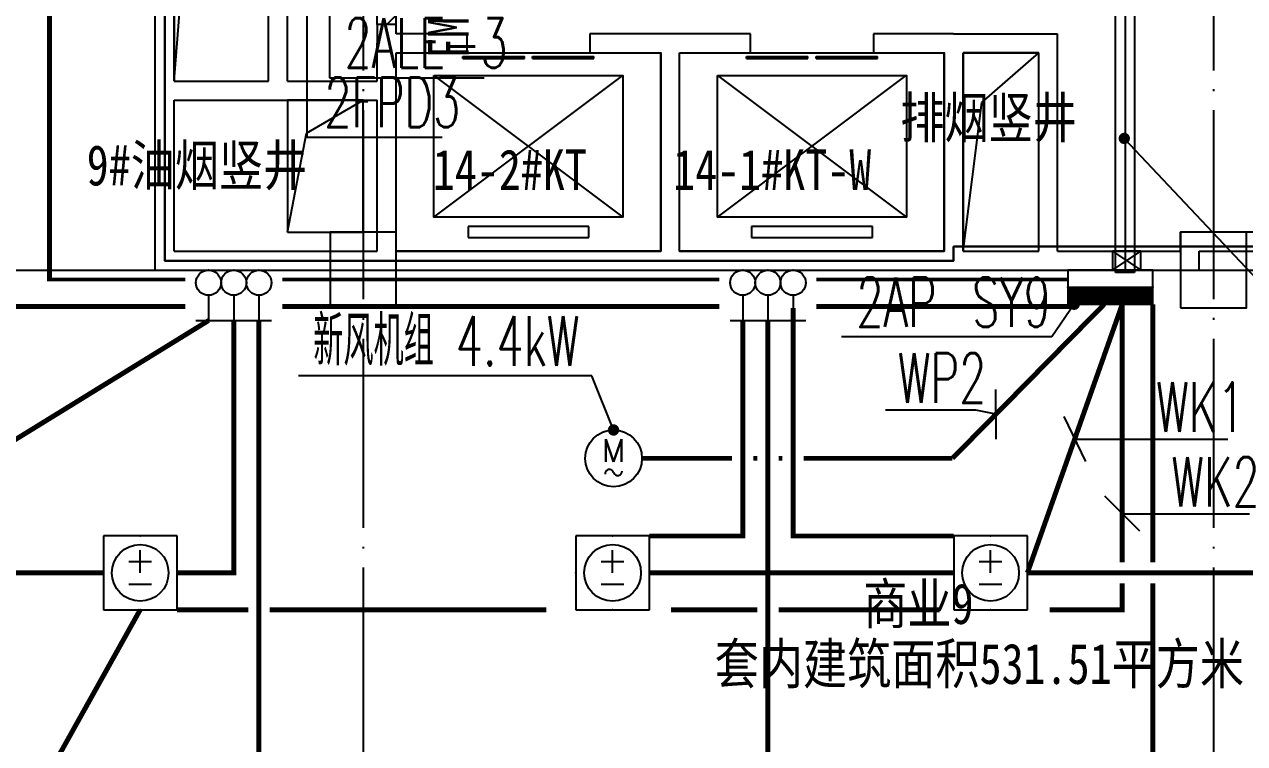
# Model space of a CAD drawing. Extents: x -233336 to 840473, y -28113 to 330904.
# Drawn here: x 82815 to 95729, y 91790 to 99400 of the extents above; entities that cross this region are included whole.
import ezdxf
from ezdxf.enums import TextEntityAlignment as Align
from ezdxf.xclip import XClip

# ---------------------------------------------------------------- set-up
doc = ezdxf.new("R2010")
doc.units = 0
doc.header["$LTSCALE"] = 1000
doc.header["$XCLIPFRAME"] = 2
doc.linetypes.add('104-14# 核心筒$0$DOTE', pattern=[2.42, 2, -0.2, 0.02, -0.2])
doc.linetypes.add('DASH', pattern=[0.35, 0.25, -0.1])
doc.layers.get('0').update_dxf_attribs({"linetype": 'CONTINUOUS'})
for name, color, linetype in [('104-14# 核心筒$0$A_AXIS-轴线', 8, '104-14# 核心筒$0$DOTE'), ('104-14# 核心筒$0$A_STR-砼柱', 8, 'CONTINUOUS'), ('CABLETRAY', 130, 'CONTINUOUS'), ('CABLETRAY_DIM', 80, 'CONTINUOUS'), ('CABLETRAY_DOTE', 160, 'CONTINUOUS'), ('DIM-动力', 80, 'CONTINUOUS'), ('DIM-插座', 80, 'CONTINUOUS'), ('DIM-箱柜', 80, 'CONTINUOUS'), ('EQUIP-动力', 80, 'CONTINUOUS'), ('EQUIP-照明', 80, 'CONTINUOUS'), ('EQUIP-箱柜', 80, 'CONTINUOUS'), ('WIRE-动力', 50, 'CONTINUOUS'), ('WIRE-动力控制', 160, 'DASH'), ('WIRE-插座', 160, 'CONTINUOUS'), ('X-104 14#平面$0$02-TEXT_房间', 9, 'CONTINUOUS'), ('X-104 14#平面$0$02-TEXT_标注', 9, 'CONTINUOUS'), ('X-104 14#平面$0$A-E_电梯', 8, 'CONTINUOUS'), ('X-104 14#平面$0$A-TECH_电气', 8, 'CONTINUOUS'), ('X-104 14#平面$0$A_STR-砌块墙', 7, 'CONTINUOUS'), ('X-104 14#平面$0$DOOR_FIRE', 8, 'CONTINUOUS'), ('X-104 14#平面$0$DOOR_FIRE_TEXT', 7, 'CONTINUOUS'), ('X-104 14#平面$0$DUCT-新风管立管', 3, 'CONTINUOUS'), ('X-104 14#平面$0$DUCT-新风管端线', 2, 'CONTINUOUS')]:
    doc.layers.add(name, color=color, linetype=linetype)
doc.layers.add('2019.06.25燃气表间不打印', color=7, linetype='CONTINUOUS', plot=False)
doc.layers.add('X-104 14#平面$0$000套内', color=8, linetype='CONTINUOUS', lineweight=30)
doc.styles.add('_TCH_LABEL', font='COMPLEX', dxfattribs={"bigfont": 'GBCBIG'})
doc.styles.add('_TEL_DIM', font='ROMANS2', dxfattribs={"width": 0.8, "height": 3.5, "bigfont": 'HZDF2'})
doc.styles.get("Standard").update_dxf_attribs({"font": 'GBENOR', "bigfont": 'GBCBIG'})
doc.styles.add('X-104 14#平面$0$_TCH_SPACE', font='STXIHEI.TTF', dxfattribs={"width": 0.8, "height": 5})
doc.styles.add('X-104 14#平面$0$_TCH_WINDOW', font='STXIHEI.TTF', dxfattribs={"width": 0.75, "height": 3.5})
doc.styles.add('X-104 14#平面$0$Standard', font='STXIHEI.TTF', dxfattribs={"width": 0.8})

# ---------------------------------------------------------------- blocks, each defined once
blk = doc.blocks.new('$equip$00001811')
blk.add_circle((0, 0), 0.5)
for centre, radius, start, end in [((-0.073, -0.273), 0.0768, 17.2272, 184.2164), ((0.073, -0.227), 0.0769, 197.2591, 5.1179)]:
    blk.add_arc(centre, radius, start, end)
at = {"color": 7, "style": '_TEL_DIM'}
blk.add_attdef('$TEXT$', text='', height=0.4, dxfattribs=at).set_placement((0.001, 0.137), align=Align.MIDDLE_CENTER)
at = {"color": 7, "style": '_TEL_DIM', "flags": 1}
blk.add_attdef('A', text='', height=0.00002, dxfattribs=at).set_placement((0, 0), align=Align.MIDDLE_CENTER)
blk = doc.blocks.new('_FZHK')
blk.add_lwpolyline([(-0.5, -0.5), (0.5, -0.5), (0.5, 0.5), (-0.5, 0.5)], close=True)
blk = doc.blocks.new('104-14# 核心筒')
at = {"layer": '104-14# 核心筒$0$A_AXIS-轴线'}
for p, q in [((86400, 139633.6), (86400, 80554.9)), ((95400, 139633.6), (95400, 80554.9)), ((-9370.1, 96800), (120259.9, 96800))]:
    blk.add_line(p, q, dxfattribs=at)
at = {"layer": '104-14# 核心筒$0$A_STR-砼柱', "xscale": 700, "yscale": 800, "zscale": 800}
for p in [(86400, 96800), (95400, 96800)]:
    blk.add_blockref('_FZHK', p, dxfattribs=at)
blk = doc.blocks.new('X-104 14#平面$0$fdgfg')
for p, q in [((400, 1860), (2400, 360)), ((400, 360), (2397, 1860)), ((2040, 260), (760, 260)), ((760, 260), (760, 145)), ((2040, 145), (2040, 260)), ((760, 145), (2040, 145))]:
    blk.add_line(p, q)
for points in [[(0, 2100), (2800, 2100), (2800, 0), (0, 0), (0, 2100)], [(400, 1860), (2400, 1860), (2400, 360), (400, 360), (400, 1860)]]:
    blk.add_lwpolyline(points, close=True)
blk = doc.blocks.new('*U95')
blk.add_lwpolyline([(200, 0), (200, 300), (0, 300), (0, 0), (200, 0), (0, 300), (0, 0), (200, 300)])
blk = doc.blocks.new('X-104 14#平面$0$dd')
at = {"layer": 'X-104 14#平面$0$A-TECH_电气', "rotation": 270}
blk.add_blockref('*U95', (94393, -202100), dxfattribs=at)
blk = doc.blocks.new('X-104 14#平面$0$$DORLIB2D$00000127')
at = {"color": 0}
for points in [[(-0.5333, 0.7949), (-0.5333, 0.6904)], [(-0.0333, 0.7949), (-0.5333, 0.7949)], [(-0.0333, 0.7949), (-0.0333, 0.6904)], [(0.5333, 0.7949), (0.0333, 0.7949)], [(0.0333, 0.7949), (0.0333, 0.6904)], [(0.5333, 0.7949), (0.5333, 0.6904)], [(-0.0333, 0.6904), (-0.5333, 0.6904)], [(0.5333, 0.6904), (0.0333, 0.6904)], [(0.5, 0.5), (-0.5, 0.5)]]:
    blk.add_lwpolyline(points, dxfattribs=at)
blk = doc.blocks.new('X-104 14#平面$0$$DorLib2D$00000116')
at = {"color": 0}
for p, q in [((-0.5, 0), (-0.146, 0.354)), ((0.5, 0), (0.146, 0.354))]:
    blk.add_line(p, q, dxfattribs=at)
for centre, start, end in [((-0.5, 0), 0, 45), ((0.5, 0), 135, 180)]:
    blk.add_arc(centre, 0.5, start, end, dxfattribs=at)
blk = doc.blocks.new('X-104 14#平面')
at = {"layer": 'X-104 14#平面$0$000套内'}
blk.add_lwpolyline([(108986.5, 84823.7), (83829.7, 86604), (77400, 86272.2), (77400, 110450), (86700, 110450), (86700, 109200), (86650, 109200), (86650, 107300), (84300, 107300), (84300, 96900), (92650, 96900), (92650, 97050), (109900, 97050)], dxfattribs=at)
at = {"layer": 'X-104 14#平面$0$A_STR-砌块墙'}
for p, q in [((84200, 98700), (84200, 103200)), ((84400, 98800), (84400, 103100)), ((85400, 98800), (85400, 100800)), ((85600, 98800), (85600, 100700)), ((86750, 99400), (86550, 99400)), ((86550, 99400), (86550, 99200)), ((86750, 99300), (86750, 99400)), ((86550, 98800), (86550, 99200)), ((87500, 99300), (86750, 99300)), ((87500, 99100), (87500, 99300)), ((89650, 99300), (88800, 99300)), ((88800, 99300), (88800, 99100)), ((90500, 99300), (89650, 99300)), ((90500, 99100), (90500, 99300)), ((92650, 99300), (91800, 99300)), ((91800, 99300), (91800, 99100)), ((92650, 99300), (93750, 99300)), ((93750, 97000), (93750, 99300)), ((86750, 99100), (87500, 99100)), ((86750, 98700), (86750, 99100)), ((88800, 99100), (89550, 99100)), ((89550, 97000), (89550, 99100)), ((89750, 97000), (89750, 99100)), ((89750, 99100), (90500, 99100)), ((91800, 99100), (92550, 99100)), ((92550, 97000), (92550, 99100)), ((92750, 99100), (93550, 99100)), ((92750, 97000), (92750, 99100)), ((93550, 97000), (93550, 99100)), ((84400, 98800), (85400, 98800)), ((85600, 98800), (86550, 98800)), ((84200, 96800), (84200, 98700)), ((86750, 97000), (86750, 98700)), ((84400, 98600), (85500, 98600)), ((84400, 97000), (84400, 98600)), ((85500, 98600), (86550, 98600)), ((86550, 97000), (86550, 98600)), ((95050, 97000), (95050, 97200)), ((96200, 97200), (95050, 97200)), ((84400, 97000), (86550, 97000)), ((86550, 97000), (86550, 97000)), ((86750, 97000), (89550, 97000)), ((89750, 97000), (92550, 97000)), ((92750, 97000), (93550, 97000)), ((93750, 97000), (95050, 97000)), ((95250, 96800), (95250, 97000)), ((95250, 97000), (96200, 97000)), ((84200, 96800), (86450, 96800)), ((86650, 96800), (89650, 96800)), ((86650, 96800), (86650, 96800)), ((89650, 96800), (92650, 96800)), ((92650, 96800), (93650, 96800)), ((93650, 96800), (95250, 96800))]:
    blk.add_line(p, q, dxfattribs=at)
at = {"layer": 'X-104 14#平面$0$DOOR_FIRE'}
for p, q in [((86550, 99400), (86550, 100600)), ((86750, 99400), (86750, 100600))]:
    blk.add_line(p, q, dxfattribs=at)
at = {"layer": 'X-104 14#平面$0$DUCT-新风管立管'}
for p, q in [((84400, 103100), (84400, 98800)), ((85400, 98800), (85400, 103100)), ((93550, 99100), (92750, 99100)), ((92750, 99100), (92750, 97000)), ((93550, 97000), (93550, 99100)), ((84400, 98800), (85400, 98800)), ((86400, 98600), (85600, 98600)), ((85600, 98600), (85600, 97200)), ((86400, 97200), (86400, 98600)), ((85600, 97200), (86400, 97200)), ((92750, 97000), (93550, 97000))]:
    blk.add_line(p, q, dxfattribs=at)
at = {"layer": 'X-104 14#平面$0$DUCT-新风管端线'}
for p, q in [((84400, 98800), (84650, 102025)), ((92950, 98575), (93550, 99100)), ((85800, 98250), (86400, 98600)), ((92750, 97000), (92950, 98575)), ((85600, 97200), (85800, 98250))]:
    blk.add_line(p, q, dxfattribs=at)
ref = blk.add_blockref('104-14# 核心筒', (0, 0))
XClip(ref).set_block_clipping_path([(-38664.3623821461, -25500), (139216.5485069363, 330900)])
blk.add_blockref('X-104 14#平面$0$dd', (-62.7, 299100))
at = {"layer": 'X-104 14#平面$0$A-E_电梯'}
for p in [(86750, 97000), (89750, 97000)]:
    blk.add_blockref('X-104 14#平面$0$fdgfg', p, dxfattribs=at)
at = {"layer": 'X-104 14#平面$0$A-E_电梯', "xscale": -1300, "yscale": -200, "zscale": 200, "rotation": 359.9999999999992}
for p in [(88150, 99200), (91150, 99200)]:
    blk.add_blockref('X-104 14#平面$0$$DORLIB2D$00000127', p, dxfattribs=at)
at = {"layer": 'X-104 14#平面$0$DOOR_FIRE'}
ref = blk.add_blockref('X-104 14#平面$0$$DorLib2D$00000116', (86650, 100000), dxfattribs=dict(at, xscale=-1200, yscale=-1200, zscale=200, rotation=89.99999999999895))
ref.add_attrib('A', 'FM1222丙', (87515.3, 99039.9), dxfattribs={"layer": 'X-104 14#平面$0$DOOR_FIRE_TEXT', "height": 428.14, "rotation": 90, "style": 'X-104 14#平面$0$_TCH_WINDOW', "width": 0.75})
at = {"layer": 'X-104 14#平面$0$02-TEXT_房间', "style": 'X-104 14#平面$0$_TCH_SPACE', "width": 0.8}
blk.add_text('商业9', height=428.14, dxfattribs=at).set_placement((91693.8, 93055.9))
at = {"layer": 'X-104 14#平面$0$02-TEXT_标注', "style": 'X-104 14#平面$0$Standard', "width": 0.8}
for s, height, p in [('排烟竖井', 428.14, (92085.8, 98199.8)), ('9#油烟竖井', 428.14, (83474.3, 97696.1, 3000)), ('14-2#KT', 428.14, (87137.6, 97649.2)), ('14-1#KT-W', 428.14, (89681.6, 97649.2)), ('套内建筑面积531.51平方米', 428.139, (90121, 92421.4))]:
    blk.add_text(s, height=height, dxfattribs=at).set_placement(p)
blk = doc.blocks.new('*X5')
at = {"color": 0}
for p, q in [((-250, 32.8), (-182.8, 100)), ((-250, 68.2), (-218.2, 100)), ((-247.5, 0), (-147.5, 100)), ((-212.1, 0), (-112.1, 100)), ((-176.8, 0), (-76.8, 100)), ((-141.4, 0), (-41.4, 100)), ((-106.1, 0), (-6.1, 100)), ((-70.7, 0), (29.3, 100)), ((-35.4, 0), (64.6, 100)), ((0, 0), (100, 100)), ((35.4, 0), (135.4, 100)), ((70.7, 0), (170.7, 100)), ((106.1, 0), (206.1, 100)), ((141.4, 0), (241.4, 100)), ((176.8, 0), (250, 73.2)), ((212.1, 0), (250, 37.9)), ((247.5, 0), (250, 2.5))]:
    blk.add_line(p, q, dxfattribs=at)
blk = doc.blocks.new('$equip$00001414')
for p, q in [((0.75, 0.6), (-0.75, 0.6)), ((-0.75, 0.6), (-0.75, 0)), ((0.75, 0), (0.75, 0.6)), ((-0.75, 0.3), (0.75, 0.3)), ((-0.75, 0), (0.75, 0))]:
    blk.add_line(p, q)
at = {"const_width": 0.3}
blk.add_lwpolyline([(-0.75, 0.15), (0.75, 0.15)], dxfattribs=at)
for p in [(0, 0.6), (-0.75, 0.3), (0.75, 0.3), (0, 0)]:
    blk.add_point(p)
at = {"xscale": 0.00300000000061118, "yscale": 0.00300000000061118, "zscale": 0.00300000000061118}
blk.add_blockref('*X5', (0, 0), dxfattribs=at)
at = {"style": '_TCH_LABEL', "flags": 9}
blk.add_attdef('A', (0, 0), '', height=0.00002, dxfattribs=at)
blk = doc.blocks.new('$equip$00001344')
for p, q in [((0.65, 0.65), (-0.65, 0.65)), ((-0.65, 0.65), (-0.65, -0.65)), ((0.65, -0.65), (0.65, 0.65)), ((0, 0), (0, 0.4)), ((-0.2, 0.2), (0.2, 0.2)), ((-0.2, -0.2), (0.2, -0.2)), ((-0.65, -0.65), (0.65, -0.65))]:
    blk.add_line(p, q)
blk.add_circle((0, 0), 0.5)
for p in [(0, 0.65), (-0.65, 0), (0.65, 0), (0, -0.65)]:
    blk.add_point(p)
at = {"flags": 9}
blk.add_attdef('A', (0, 0), '', height=0.00002, dxfattribs=at)
blk = doc.blocks.new('$equip$00002672')
for p, q in [((0.222, 0.889), (-0.222, 0.889)), ((0, 0.444), (0, 0.889))]:
    blk.add_line(p, q)
blk.add_circle((0, 0.222), 0.222)
for p in [(0, 0.889), (-0.222, 0.222), (0.222, 0.222), (0, 0)]:
    blk.add_point(p)
at = {"color": 7, "style": '_TEL_DIM', "flags": 1}
for tag in ['A', 'REMARK']:
    blk.add_attdef(tag, text='', height=0.00002, dxfattribs=at).set_placement((0, 0), align=Align.MIDDLE_CENTER)

msp = doc.modelspace()

# ---------------------------------------------------------------- linework, layer by layer
at = {"layer": '2019.06.25燃气表间不打印', "const_width": 52.5}
for points in [[(94757.6, 96439.3), (94757.6, 93709.6)], [(94757.6, 93484.6), (94757.6, 88096.5)]]:
    msp.add_lwpolyline(points, dxfattribs=at)
at = {"layer": 'CABLETRAY'}
for p, q in [((94364.4, 96775.9), (94364.4, 99668.8)), ((94564.4, 99668.8), (94564.4, 96775.9)), ((94564.4, 96775.9), (94364.4, 96775.9))]:
    msp.add_line(p, q, dxfattribs=at)
at = {"layer": 'CABLETRAY_DIM'}
msp.add_line((94455.9, 98193.6), (97156.2, 95326.5), dxfattribs=at)
at = {"layer": 'CABLETRAY_DIM', "const_width": 60}
msp.add_lwpolyline([(94435.3, 98215.4, 1), (94476.4, 98171.7, 1)], format="xyb", close=True, dxfattribs=at)
at = {"layer": 'CABLETRAY_DOTE'}
msp.add_line((94464.4, 99668.8), (94464.4, 96775.9), dxfattribs=at)
at = {"layer": 'DIM-动力', "color": 80}
for p, q in [((88819, 95680), (85714.8, 95680)), ((89050.6, 95108.7), (88819, 95680))]:
    msp.add_line(p, q, dxfattribs=at)
at = {"layer": 'DIM-动力'}
msp.add_line((93094.3, 95536.9), (93098.2, 95011.9), dxfattribs=at)
for points in [[(92886.4, 95319.8), (91928.7, 95319.8)], [(93096.3, 95274.4), (92886.4, 95319.8)]]:
    msp.add_lwpolyline(points, dxfattribs=at)
at = {"layer": 'DIM-动力', "color": 80, "const_width": 60}
msp.add_lwpolyline([(89061.8, 95080.9, 1), (89039.3, 95136.5, 1)], format="xyb", close=True, dxfattribs=at)
at = {"layer": 'DIM-插座', "color": 80}
for p, q in [((93817.8, 95249.8), (94044.2, 94776.1)), ((94620.5, 94036.8), (94249.2, 94408.1))]:
    msp.add_line(p, q, dxfattribs=at)
for points in [[(93931, 95013), (94662.8, 95013)], [(94662.8, 95013), (95551, 95013)], [(94434.8, 94222.5), (94822.1, 94222.5)], [(94822.1, 94222.5), (95779.8, 94222.5)]]:
    msp.add_lwpolyline(points, dxfattribs=at)
at = {"layer": 'DIM-箱柜'}
for p, q in [((85805, 101313.5), (85805, 98207)), ((86043.8, 101000), (86043.8, 98836.2)), ((86043.8, 98836.2), (87681, 98836.2)), ((85805, 98207), (87235.1, 98207)), ((93925.7, 96439.3), (93688.7, 96093.5)), ((93688.7, 96093.5), (91463.1, 96093.5))]:
    msp.add_line(p, q, dxfattribs=at)
at = {"layer": 'DIM-箱柜', "const_width": 60}
msp.add_lwpolyline([(93942.7, 96464, 1), (93908.8, 96414.5, 1)], format="xyb", close=True, dxfattribs=at)
at = {"layer": 'WIRE-动力', "color": 50}
msp.add_lwpolyline([(84518.2, 96701.2, 37.5, 37.5, 0), (83080.7, 96701.2, 52.5, 52.5, 0), (83080.7, 99830.4, 52.5, 52.5, 0)], format="xyseb", dxfattribs=at)
for points, const_width in [([(90171.6, 96701.2), (85543.2, 96701.2)], 37.5), ([(93857.6, 96701.2), (91196.6, 96701.2)], 37.5), ([(92637.5, 94808.7), (94243.9, 96439.3)], 52.5), ([(89350.6, 94808.7), (90304.9, 94808.7)], 52.5), ([(90529.9, 94808.7), (90571.6, 94808.7)], 52.5), ([(90796.6, 94808.7), (90838.3, 94808.7)], 52.5), ([(91063.3, 94808.7), (92637.5, 94808.7)], 52.5)]:
    msp.add_lwpolyline(points, dxfattribs=dict(at, const_width=const_width))
at = {"layer": 'WIRE-动力控制', "color": 160, "const_width": 52.5}
for points in [[(92650.8, 93987.1), (90950.8, 93987.1), (90950.8, 96400)], [(80430.8, 93597.1), (84764, 96266.7)], [(81448.1, 88171), (85297.3, 88171), (85297.3, 96266.7)], [(84430.8, 93597.1), (85030.7, 93597.1), (85030.7, 96266.7)], [(89430.8, 93987.1), (90417.4, 93987.1), (90417.4, 96266.7)], [(91633.5, 88171), (90684.1, 89869.9), (90684.1, 96266.7)]]:
    msp.add_lwpolyline(points, dxfattribs=at)
at = {"layer": 'WIRE-插座', "color": 160, "const_width": 52.5}
for points in [[(84518.2, 96416.7), (81085.8, 96416.7)], [(90171.6, 96416.7), (85543.2, 96416.7)], [(93945.5, 96416.7), (91196.6, 96416.7)], [(93430.8, 93597.1), (94434.8, 96439.3)], [(94434.8, 96439.3), (94434.8, 93709.6)], [(83650.8, 93597.1), (80430.8, 93597.1)], [(89430.8, 93597.1), (92650.8, 93597.1)], [(93430.8, 93597.1), (97650.8, 93597.1)], [(93666.3, 93207.1), (94434.8, 93207.1), (94434.8, 93484.6)], [(81448.1, 88561), (84040.8, 93207.1)], [(84430.8, 93207.1), (85184.8, 93207.1)], [(85409.8, 93207.1), (88339.8, 93207.1)], [(89659.6, 93207.1), (90571.6, 93207.1)], [(90796.6, 93207.1), (92503.1, 93207.1)]]:
    msp.add_lwpolyline(points, dxfattribs=at)

# ---------------------------------------------------------------- block references
msp.add_blockref('X-104 14#平面', (0, 0))
at = {"layer": 'EQUIP-动力', "color": 80, "xscale": 600, "yscale": 600, "zscale": 600}
msp.add_blockref('$equip$00001811', (89050.6, 94808.7), dxfattribs=at).add_auto_attribs({'$TEXT$': 'M'})
for p in [(84040.8, 93597.1), (89040.8, 93597.1), (93040.8, 93597.1)]:
    msp.add_blockref('$equip$00001344', p, dxfattribs=at)
at = {"layer": 'EQUIP-照明', "color": 80, "xscale": 600, "yscale": 600, "zscale": 600, "rotation": 180}
for p in [(84764, 96800), (85030.7, 96800), (85297.3, 96800), (90417.4, 96800), (90684.1, 96800), (90950.8, 96800)]:
    msp.add_blockref('$equip$00002672', p, dxfattribs=at)
at = {"layer": 'EQUIP-箱柜', "color": 80, "xscale": 600, "yscale": 600, "zscale": 600}
msp.add_blockref('$equip$00001414', (94307.6, 96439.3), dxfattribs=at)

# ---------------------------------------------------------------- texts
at = {"layer": 'DIM-动力', "color": 7, "style": '_TEL_DIM', "width": 0.64}
for s, p in [('新风机组 4.4kW', (85872.3, 95789.1)), ('WP2', (92060, 95394.8))]:
    msp.add_text(s, height=525, dxfattribs=at).set_placement(p)
at = {"layer": 'DIM-插座', "color": 7, "style": '_TEL_DIM', "width": 0.64}
for s, p in [('WK1', (94794, 95088)), ('WK2', (94953.4, 94297.5))]:
    msp.add_text(s, height=525, dxfattribs=at).set_placement(p)
at = {"layer": 'DIM-箱柜', "color": 7, "style": '_TEL_DIM', "width": 0.64}
for s, p in [('2ALE-3', (86202.6, 98941.2)), ('2FPD3', (85988.5, 98312)), ('2AP-SY9', (91620.6, 96198.5))]:
    msp.add_text(s, height=525, dxfattribs=at).set_placement(p)

doc.saveas('drawing.dxf')
